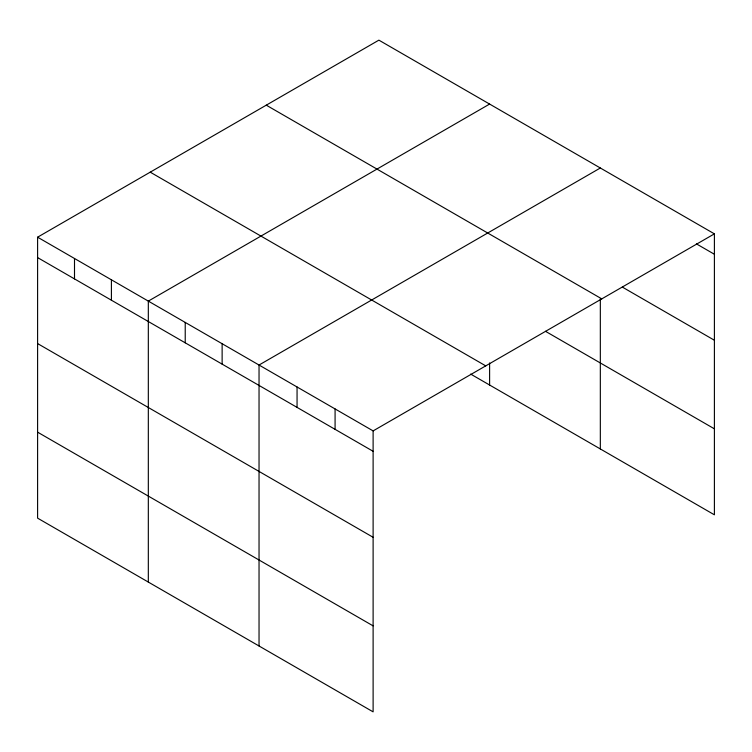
<?xml version="1.0" encoding="UTF-8"?>
<svg xmlns="http://www.w3.org/2000/svg" width="752" height="752" viewBox="0 0 752 752"><rect width="100%" height="100%" fill="white"/><g stroke="black" fill="none" stroke-linecap="round" stroke-linejoin="round"><path stroke-width="1.13" d="M470.658 374.082L714.4 514.81L714.4 233.853L378.886 40.147L37.6 237.19L37.6 518.147L373.114 711.853L373.114 430.896L37.6 237.19M489.608 104.067L148.323 301.11L148.323 582.067M600.331 167.997L259.036 365.03L259.036 645.996M373.114 430.896L714.4 233.853M696.39 243.855L714.4 254.261M622.336 287.085L714.4 340.242M266.264 105.167L601.779 298.873M545.463 331.294L714.4 428.828M150.221 172.161L485.736 365.867M37.6 257.598L373.114 451.294M37.6 343.579L373.114 537.285M37.6 432.165L373.114 625.871M600.331 298.854L600.331 448.953M489.608 362.953L489.608 385.024M335.082 408.938L335.082 429.345M297.059 386.989L297.059 407.396M222.131 343.73L222.131 364.128M185.227 322.42L185.227 342.827M111.409 279.8L111.409 300.208M74.504 258.5L74.504 278.898"/></g></svg>
